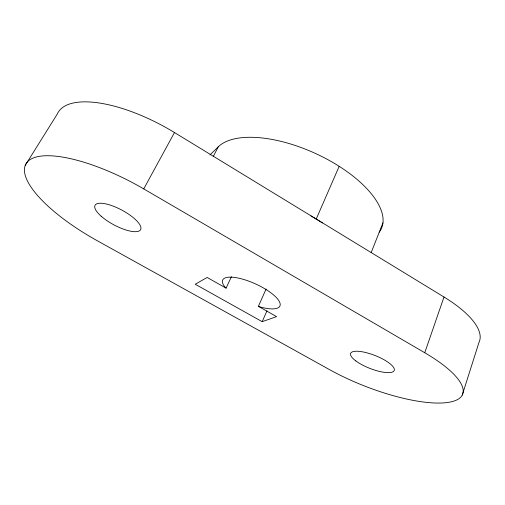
<?xml version="1.0" encoding="UTF-8"?>
<svg xmlns="http://www.w3.org/2000/svg" width="505" height="505" viewBox="0 0 505 505"><rect width="100%" height="100%" fill="white"/><g stroke="black" fill="none" stroke-linecap="round" stroke-linejoin="round"><path stroke-width="0.76" d="M462.245 395.106L478.967 342.459A91.519 32.857 20.7 0 0 443.996 297.003L174.477 132.537A100.886 39.516 29 0 0 57.191 114.206L25.313 165.249M424.762 352.742L143.736 188.895A104.03 33.936 28.1 0 0 27.421 161.852A104.03 33.936 28.1 0 0 97.263 240.721L329.588 369.654A94.113 28.053 21.4 0 0 449.298 402.22A94.113 28.053 21.4 0 0 424.762 352.742L443.996 297.003M371.175 252.582L382.96 222.8M316.225 219.037L339.177 166.315M231.404 276.772L226.076 288.134L207.145 277.46L195.227 284.239L262.196 321.672L266.956 310.859M262.196 321.672L276.589 316.622L258.371 306.346L266.078 289.068M213.249 156.563L218.261 146.816A91.841 41.145 24.4 0 1 326.003 158.658A91.841 41.145 24.4 0 1 379.23 232.155M143.736 188.895L174.477 132.537M209.96 154.947L218.261 146.816M258.371 306.346L261.161 307.223A31.436 10.05 24.4 0 0 278.318 299.907A31.436 10.05 24.4 0 0 240.544 278.596A31.436 10.05 24.4 0 0 224.618 286.606L226.076 288.134M311.017 215.951A94.473 36.524 24.4 0 1 322.386 222.945M101.215 216.254A25.831 8.377 28.1 0 0 140.081 230.349A25.831 8.377 28.1 0 0 112.243 205.787A25.831 8.377 28.1 0 0 101.215 216.254M355.88 360.961A23.4 6.937 21.4 0 0 393.174 371.661A23.4 6.937 21.4 0 0 368.252 353.197A23.4 6.937 21.4 0 0 355.88 360.961"/></g></svg>
